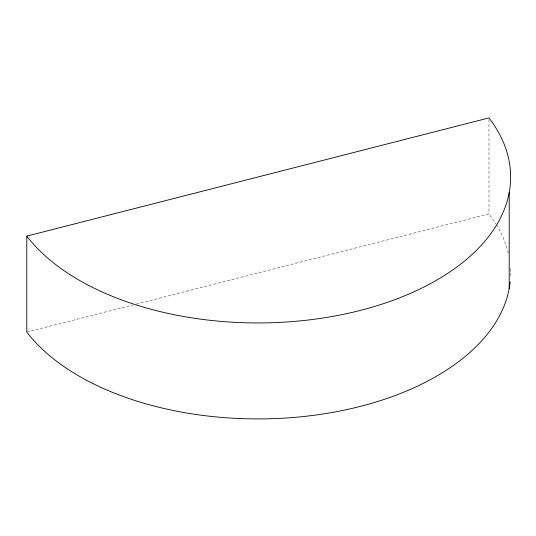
<?xml version="1.0" encoding="UTF-8"?>
<svg xmlns="http://www.w3.org/2000/svg" width="536" height="536" viewBox="0 0 536 536"><rect width="100%" height="100%" fill="white"/><g stroke="black" fill="none" stroke-linecap="round" stroke-linejoin="round"><path stroke-width="0.4" stroke-dasharray="2.68 2.01" d="M26.8 332.106L133.015 304.937M136.265 304.106L488.973 213.891A252.751 145.926 0 0 1 495.954 223.994M488.973 119.575L488.973 213.891M496.403 224.731A252.751 145.926 0 0 1 508.597 254.513M510.52 268.61A252.751 145.926 0 0 1 510.54 276.958"/><path stroke-width="0.8" d="M26.8 236.121L488.973 117.907A252.751 145.926 0 0 1 360.266 310.431A252.751 145.926 0 0 1 26.8 236.121L26.8 332.106A252.751 145.926 0 0 0 302.606 416.619A252.751 145.926 0 0 0 510.158 281.943M509.2 192.531L509.2 288.515"/></g></svg>
